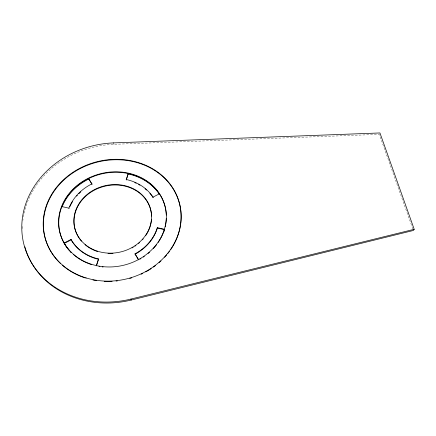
<?xml version="1.0" encoding="UTF-8"?>
<svg xmlns="http://www.w3.org/2000/svg" width="436" height="436" viewBox="0 0 436 436"><rect width="100%" height="100%" fill="white"/><g stroke="black" fill="none" stroke-linecap="round" stroke-linejoin="round"><path stroke-width="0.33" stroke-dasharray="2.18 1.64" d="M23.391 216.85A90.279 78.747 -13.3 0 1 113.845 144.305L379.304 134.359L412.919 229.194M113.758 143.869L113.845 144.305M22.421 228.628A90.279 78.747 -13.3 0 1 22.459 226.295M22.89 220.398A90.279 78.747 -13.3 0 1 23.037 219.215"/><path stroke-width="0.65" d="M96.187 265.878L98.585 258.968A46.614 40.592 -13.1 0 1 71.008 239.457L64.097 243.026L64.261 243.413A54.08 47.115 -13.1 0 0 71.123 252.52M126.238 179.85L128.239 173.544L126.255 179.932M96.748 264.984L98.585 258.968M414.2 229.303L130.947 299.063A90.623 78.965 -13.3 0 1 22.203 235.053A90.623 78.965 -13.3 0 1 113.567 142.899L379.947 132.958L414.2 229.303L413.377 230.475L131.192 300.044A90.279 78.747 -13.3 0 1 24.874 246.792M126.173 179.49A46.614 40.592 -13.1 0 1 153.031 197.11L159.363 193.846L159.402 194.271A54.08 47.115 -13.1 0 0 128.315 173.986M64.261 243.413L71.161 239.849A46.559 40.559 -13.1 0 0 98.71 259.338M69.068 208.566L68.915 208.146L61.874 206.593L62.032 207.013A54.08 47.115 -13.1 0 1 88.802 178.994L88.677 178.553L92.067 184.297L88.802 178.994M138.43 259.676L135.002 253.85A46.614 40.592 -13.1 0 0 157.314 227.668L164.536 229.265L164.568 229.658A54.08 47.115 -13.1 0 1 164.029 231.342M135.078 254.221A46.559 40.559 -13.1 0 0 157.358 228.066L164.568 229.658M135.002 253.85L138.697 259.856M71.008 239.457L71.161 239.849M130.947 299.063L131.192 300.044M113.567 142.899L113.638 143.253M153.031 197.11L153.069 197.432M157.314 227.668L157.358 228.066M81.488 241.157A39.038 34.003 -13.1 0 1 100.204 187.584A39.038 34.003 -13.1 0 1 151.581 216.158M151.521 219.335A39.038 34.003 -13.1 0 1 145.575 235.811M143.221 238.863A39.038 34.003 -13.1 0 1 142.359 239.838M139.558 242.601A39.038 34.003 -13.1 0 1 138.561 243.462M135.945 245.479A39.038 34.003 -13.1 0 1 134.849 246.231M133.176 247.288A39.038 34.003 -13.1 0 1 132.032 247.948M112.984 253.474A39.038 34.003 -13.1 0 1 108.003 253.48M97.283 251.463A39.038 34.003 -13.1 0 1 84.998 244.629M60.397 263.399A69.313 60.375 -13.2 0 1 62.168 181.638A69.313 60.375 -13.2 0 1 154.491 170.323A69.313 60.375 -13.2 0 1 170.503 249.904M169.413 251.436A69.313 60.375 -13.2 0 1 167.887 253.436M166.688 254.907A69.313 60.375 -13.2 0 1 164.585 257.3M160.96 260.946A69.313 60.375 -13.2 0 1 159.042 262.679M155.521 265.551A69.313 60.375 -13.2 0 1 153.428 267.099M151.276 268.576A69.313 60.375 -13.2 0 1 145.717 271.911M142.866 273.388A69.313 60.375 -13.2 0 1 141.128 274.217M131.628 277.874A69.313 60.375 -13.2 0 1 129.683 278.451M117.36 280.931A69.313 60.375 -13.2 0 1 116.058 281.073M112.123 281.378A69.313 60.375 -13.2 0 1 104.171 281.389M96.645 280.631A69.313 60.375 -13.2 0 1 92.884 279.967M85.434 278.026A69.313 60.375 -13.2 0 1 62.294 265.137M68.888 249.872A54.146 47.159 -13.1 0 1 95.097 175.844A54.146 47.159 -13.1 0 1 166.329 215.117M166.334 218.534A54.146 47.159 -13.1 0 1 165.184 226.84M164.536 229.265A54.146 47.159 -13.1 0 1 158.186 242.476M156.688 244.558A54.146 47.159 -13.1 0 1 153.336 248.547M149.564 252.237A54.146 47.159 -13.1 0 1 148.055 253.534M144.349 256.357A54.146 47.159 -13.1 0 1 143.248 257.109M140.997 258.537A54.146 47.159 -13.1 0 1 139.858 259.207M103.125 267.017A54.146 47.159 -13.1 0 1 102.198 266.914M99.882 266.592A54.146 47.159 -13.1 0 1 98.961 266.44M91.129 264.478A54.146 47.159 -13.1 0 1 73.226 254.297M71.406 252.586A54.146 47.159 -13.1 0 1 70.534 251.697M68.915 208.146A46.614 40.592 -13.1 0 1 91.942 183.856M69.847 206.702A46.559 40.559 -13.1 0 1 72.518 201.683M76.632 196.118A46.559 40.559 -13.1 0 1 77.346 195.312M78.845 193.742A46.559 40.559 -13.1 0 1 80.818 191.867M134.768 182.613A46.559 40.559 -13.1 0 1 136.212 183.256M138.561 184.433A46.559 40.559 -13.1 0 1 139.929 185.207M145.046 188.734A46.559 40.559 -13.1 0 1 146.605 190.058M149.908 193.388A46.559 40.559 -13.1 0 1 153.08 197.535M86.41 278.021A69.4 60.43 -13.1 0 0 180.45 207.972A69.4 60.43 -13.1 0 0 69.64 174.645A69.4 60.43 -13.1 0 0 86.41 278.021M97.413 251.169A39.087 34.035 -13.1 0 0 151.27 212.708A39.087 34.035 -13.1 0 0 89.418 192.707A39.087 34.035 -13.1 0 0 97.413 251.169M91.794 264.369A54.217 47.202 -13.1 0 0 165.882 210.337A54.217 47.202 -13.1 0 0 79.701 183.447A54.217 47.202 -13.1 0 0 91.794 264.369"/></g></svg>
